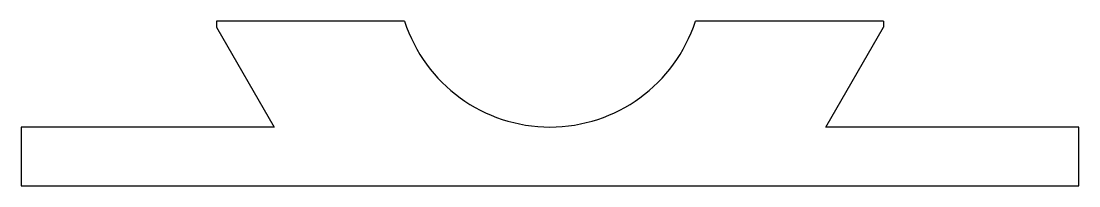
# Model space of a CAD drawing. Header units: millimetres. Extents: x -45 to 45, y 0 to 14.
import ezdxf

# ---------------------------------------------------------------- set-up
doc = ezdxf.new("R2010")
doc.units = ezdxf.units.MM
doc.layers.add('Sketch', color=7, linetype='CONTINUOUS')

msp = doc.modelspace()

# ---------------------------------------------------------------- linework, layer by layer
at = {"layer": 'Sketch'}
for p, q in [((-12.3693, 14), (-28.3693, 14)), ((-28.3693, 14), (-28.3693, 13.5)), ((-28.3693, 13.5), (-23.4618, 5)), ((28.3693, 14), (12.3693, 14)), ((23.4618, 5), (28.3693, 13.5)), ((28.3693, 14), (28.3693, 13.5)), ((-23.4618, 5), (-45, 5)), ((-45, 5), (-45, 0)), ((45, 5), (23.4618, 5)), ((45, 0), (45, 5)), ((-45, 0), (45, 0))]:
    msp.add_line(p, q, dxfattribs=at)
msp.add_arc((0, 18), 13, -162.08, -17.9202, dxfattribs=at)

doc.saveas('drawing.dxf')
